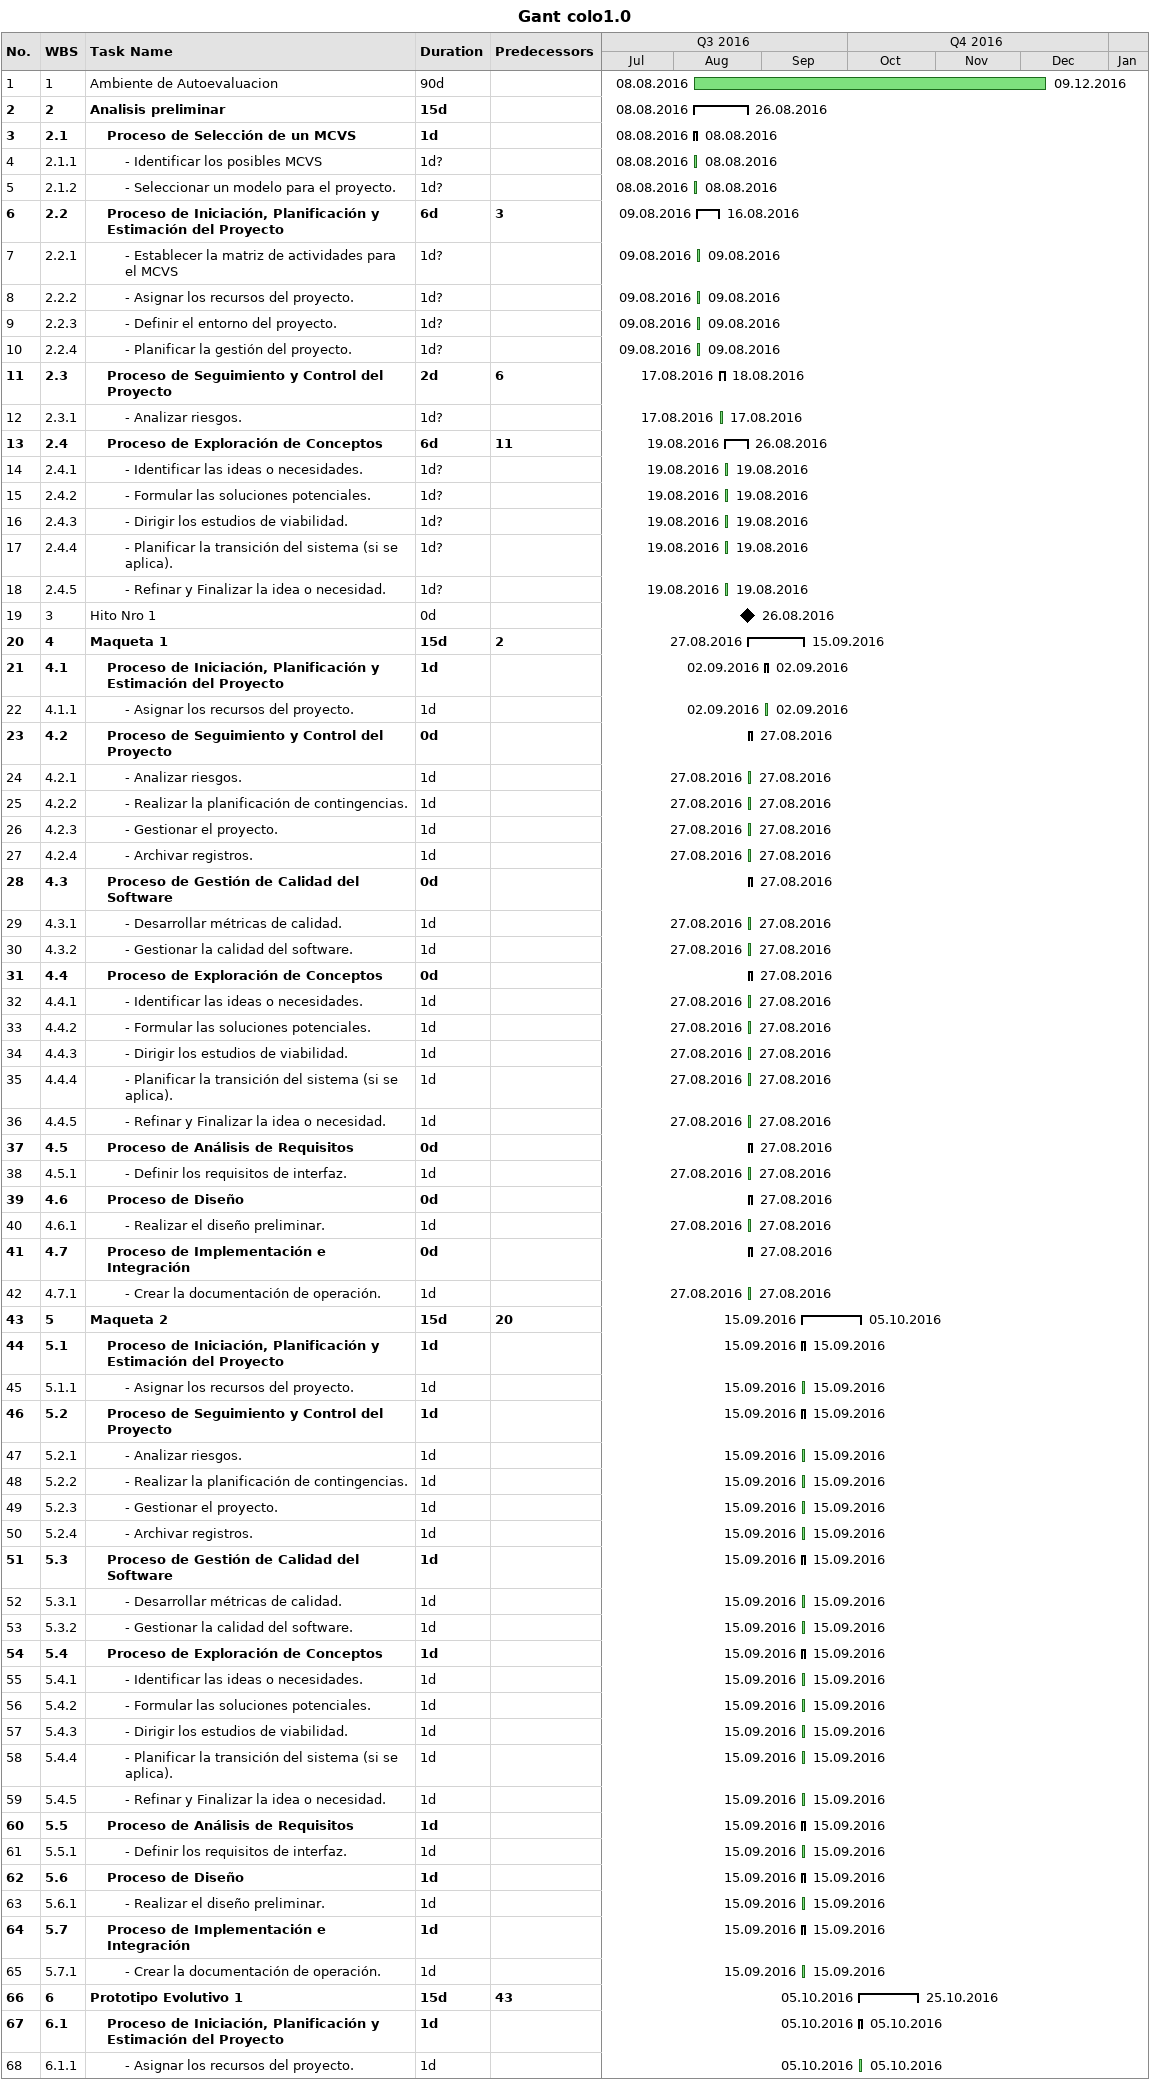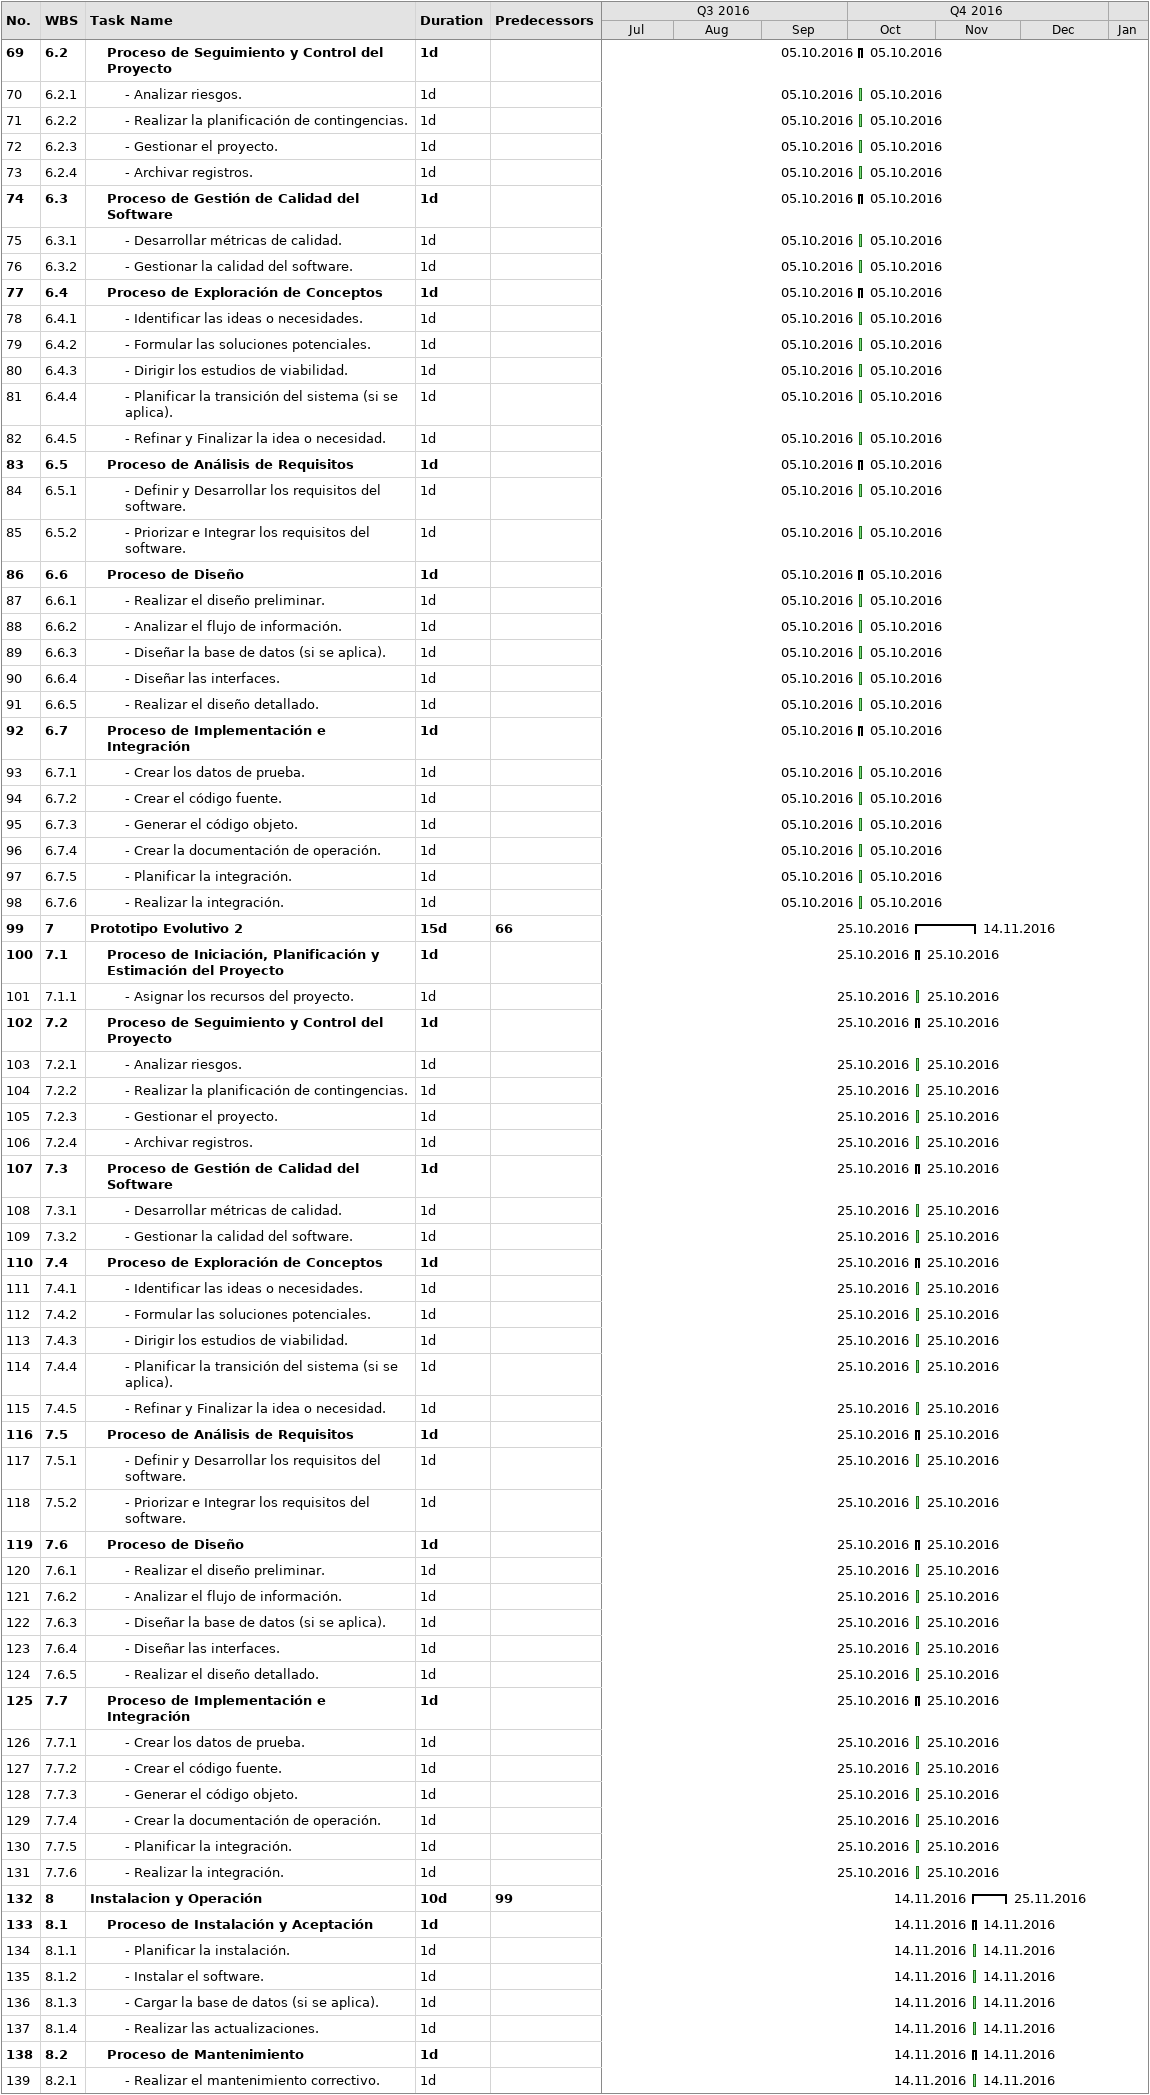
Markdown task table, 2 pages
Gant colo1.0

| ID | WBS | Task | Duration | Start | Finish | Predecessors |
|---|---|---|---|---|---|---|
| 1 | 1 | Ambiente de Autoevaluacion | 90d | 2016-08-08 | 2016-12-09 |  |
| 2 | 2 | **Analisis preliminar** | 15d | 2016-08-08 | 2016-08-26 |  |
| 3 | 2.1 | **Proceso de Selección de un MCVS** | 1d | 2016-08-08 | 2016-08-08 |  |
| 4 | 2.1.1 | - Identificar los posibles MCVS | 1d? | 2016-08-08 | 2016-08-08 |  |
| 5 | 2.1.2 | - Seleccionar un modelo para el proyecto. | 1d? | 2016-08-08 | 2016-08-08 |  |
| 6 | 2.2 | **Proceso de Iniciación, Planificación y Estimación del Proyecto** | 6d | 2016-08-09 | 2016-08-16 | 3 |
| 7 | 2.2.1 | - Establecer la matriz de actividades para el MCVS | 1d? | 2016-08-09 | 2016-08-09 |  |
| 8 | 2.2.2 | - Asignar los recursos del proyecto. | 1d? | 2016-08-09 | 2016-08-09 |  |
| 9 | 2.2.3 | - Definir el entorno del proyecto. | 1d? | 2016-08-09 | 2016-08-09 |  |
| 10 | 2.2.4 | - Planificar la gestión del proyecto. | 1d? | 2016-08-09 | 2016-08-09 |  |
| 11 | 2.3 | **Proceso de Seguimiento y Control del Proyecto** | 2d | 2016-08-17 | 2016-08-18 | 6 |
| 12 | 2.3.1 | - Analizar riesgos. | 1d? | 2016-08-17 | 2016-08-17 |  |
| 13 | 2.4 | **Proceso de Exploración de Conceptos** | 6d | 2016-08-19 | 2016-08-26 | 11 |
| 14 | 2.4.1 | - Identificar las ideas o necesidades. | 1d? | 2016-08-19 | 2016-08-19 |  |
| 15 | 2.4.2 | - Formular las soluciones potenciales. | 1d? | 2016-08-19 | 2016-08-19 |  |
| 16 | 2.4.3 | - Dirigir los estudios de viabilidad. | 1d? | 2016-08-19 | 2016-08-19 |  |
| 17 | 2.4.4 | - Planificar la transición del sistema (si se aplica). | 1d? | 2016-08-19 | 2016-08-19 |  |
| 18 | 2.4.5 | - Refinar y Finalizar la idea o necesidad. | 1d? | 2016-08-19 | 2016-08-19 |  |
| 19 | 3 | Hito Nro 1 | 0d | 2016-08-26 | 2016-08-26 |  |
| 20 | 4 | **Maqueta 1** | 15d | 2016-08-27 | 2016-09-15 | 2 |
| 21 | 4.1 | **Proceso de Iniciación, Planificación y Estimación del Proyecto** | 1d | 2016-09-02 | 2016-09-02 |  |
| 22 | 4.1.1 | - Asignar los recursos del proyecto. | 1d | 2016-09-02 | 2016-09-02 |  |
| 23 | 4.2 | **Proceso de Seguimiento y Control del Proyecto** | 0d | 2016-08-27 | 2016-08-27 |  |
| 24 | 4.2.1 | - Analizar riesgos. | 1d | 2016-08-27 | 2016-08-27 |  |
| 25 | 4.2.2 | - Realizar la planificación de contingencias. | 1d | 2016-08-27 | 2016-08-27 |  |
| 26 | 4.2.3 | - Gestionar el proyecto. | 1d | 2016-08-27 | 2016-08-27 |  |
| 27 | 4.2.4 | - Archivar registros. | 1d | 2016-08-27 | 2016-08-27 |  |
| 28 | 4.3 | **Proceso de Gestión de Calidad del Software** | 0d | 2016-08-27 | 2016-08-27 |  |
| 29 | 4.3.1 | - Desarrollar métricas de calidad. | 1d | 2016-08-27 | 2016-08-27 |  |
| 30 | 4.3.2 | - Gestionar la calidad del software. | 1d | 2016-08-27 | 2016-08-27 |  |
| 31 | 4.4 | **Proceso de Exploración de Conceptos** | 0d | 2016-08-27 | 2016-08-27 |  |
| 32 | 4.4.1 | - Identificar las ideas o necesidades. | 1d | 2016-08-27 | 2016-08-27 |  |
| 33 | 4.4.2 | - Formular las soluciones potenciales. | 1d | 2016-08-27 | 2016-08-27 |  |
| 34 | 4.4.3 | - Dirigir los estudios de viabilidad. | 1d | 2016-08-27 | 2016-08-27 |  |
| 35 | 4.4.4 | - Planificar la transición del sistema (si se aplica). | 1d | 2016-08-27 | 2016-08-27 |  |
| 36 | 4.4.5 | - Refinar y Finalizar la idea o necesidad. | 1d | 2016-08-27 | 2016-08-27 |  |
| 37 | 4.5 | **Proceso de Análisis de Requisitos** | 0d | 2016-08-27 | 2016-08-27 |  |
| 38 | 4.5.1 | - Definir los requisitos de interfaz. | 1d | 2016-08-27 | 2016-08-27 |  |
| 39 | 4.6 | **Proceso de Diseño** | 0d | 2016-08-27 | 2016-08-27 |  |
| 40 | 4.6.1 | - Realizar el diseño preliminar. | 1d | 2016-08-27 | 2016-08-27 |  |
| 41 | 4.7 | **Proceso de Implementación e Integración** | 0d | 2016-08-27 | 2016-08-27 |  |
| 42 | 4.7.1 | - Crear la documentación de operación. | 1d | 2016-08-27 | 2016-08-27 |  |
| 43 | 5 | **Maqueta 2** | 15d | 2016-09-15 | 2016-10-05 | 20 |
| 44 | 5.1 | **Proceso de Iniciación, Planificación y Estimación del Proyecto** | 1d | 2016-09-15 | 2016-09-15 |  |
| 45 | 5.1.1 | - Asignar los recursos del proyecto. | 1d | 2016-09-15 | 2016-09-15 |  |
| 46 | 5.2 | **Proceso de Seguimiento y Control del Proyecto** | 1d | 2016-09-15 | 2016-09-15 |  |
| 47 | 5.2.1 | - Analizar riesgos. | 1d | 2016-09-15 | 2016-09-15 |  |
| 48 | 5.2.2 | - Realizar la planificación de contingencias. | 1d | 2016-09-15 | 2016-09-15 |  |
| 49 | 5.2.3 | - Gestionar el proyecto. | 1d | 2016-09-15 | 2016-09-15 |  |
| 50 | 5.2.4 | - Archivar registros. | 1d | 2016-09-15 | 2016-09-15 |  |
| 51 | 5.3 | **Proceso de Gestión de Calidad del Software** | 1d | 2016-09-15 | 2016-09-15 |  |
| 52 | 5.3.1 | - Desarrollar métricas de calidad. | 1d | 2016-09-15 | 2016-09-15 |  |
| 53 | 5.3.2 | - Gestionar la calidad del software. | 1d | 2016-09-15 | 2016-09-15 |  |
| 54 | 5.4 | **Proceso de Exploración de Conceptos** | 1d | 2016-09-15 | 2016-09-15 |  |
| 55 | 5.4.1 | - Identificar las ideas o necesidades. | 1d | 2016-09-15 | 2016-09-15 |  |
| 56 | 5.4.2 | - Formular las soluciones potenciales. | 1d | 2016-09-15 | 2016-09-15 |  |
| 57 | 5.4.3 | - Dirigir los estudios de viabilidad. | 1d | 2016-09-15 | 2016-09-15 |  |
| 58 | 5.4.4 | - Planificar la transición del sistema (si se aplica). | 1d | 2016-09-15 | 2016-09-15 |  |
| 59 | 5.4.5 | - Refinar y Finalizar la idea o necesidad. | 1d | 2016-09-15 | 2016-09-15 |  |
| 60 | 5.5 | **Proceso de Análisis de Requisitos** | 1d | 2016-09-15 | 2016-09-15 |  |
| 61 | 5.5.1 | - Definir los requisitos de interfaz. | 1d | 2016-09-15 | 2016-09-15 |  |
| 62 | 5.6 | **Proceso de Diseño** | 1d | 2016-09-15 | 2016-09-15 |  |
| 63 | 5.6.1 | - Realizar el diseño preliminar. | 1d | 2016-09-15 | 2016-09-15 |  |
| 64 | 5.7 | **Proceso de Implementación e Integración** | 1d | 2016-09-15 | 2016-09-15 |  |
| 65 | 5.7.1 | - Crear la documentación de operación. | 1d | 2016-09-15 | 2016-09-15 |  |
| 66 | 6 | **Prototipo Evolutivo 1** | 15d | 2016-10-05 | 2016-10-25 | 43 |
| 67 | 6.1 | **Proceso de Iniciación, Planificación y Estimación del Proyecto** | 1d | 2016-10-05 | 2016-10-05 |  |
| 68 | 6.1.1 | - Asignar los recursos del proyecto. | 1d | 2016-10-05 | 2016-10-05 |  |
| 69 | 6.2 | **Proceso de Seguimiento y Control del Proyecto** | 1d | 2016-10-05 | 2016-10-05 |  |
| 70 | 6.2.1 | - Analizar riesgos. | 1d | 2016-10-05 | 2016-10-05 |  |
| 71 | 6.2.2 | - Realizar la planificación de contingencias. | 1d | 2016-10-05 | 2016-10-05 |  |
| 72 | 6.2.3 | - Gestionar el proyecto. | 1d | 2016-10-05 | 2016-10-05 |  |
| 73 | 6.2.4 | - Archivar registros. | 1d | 2016-10-05 | 2016-10-05 |  |
| 74 | 6.3 | **Proceso de Gestión de Calidad del Software** | 1d | 2016-10-05 | 2016-10-05 |  |
| 75 | 6.3.1 | - Desarrollar métricas de calidad. | 1d | 2016-10-05 | 2016-10-05 |  |
| 76 | 6.3.2 | - Gestionar la calidad del software. | 1d | 2016-10-05 | 2016-10-05 |  |
| 77 | 6.4 | **Proceso de Exploración de Conceptos** | 1d | 2016-10-05 | 2016-10-05 |  |
| 78 | 6.4.1 | - Identificar las ideas o necesidades. | 1d | 2016-10-05 | 2016-10-05 |  |
| 79 | 6.4.2 | - Formular las soluciones potenciales. | 1d | 2016-10-05 | 2016-10-05 |  |
| 80 | 6.4.3 | - Dirigir los estudios de viabilidad. | 1d | 2016-10-05 | 2016-10-05 |  |
| 81 | 6.4.4 | - Planificar la transición del sistema (si se aplica). | 1d | 2016-10-05 | 2016-10-05 |  |
| 82 | 6.4.5 | - Refinar y Finalizar la idea o necesidad. | 1d | 2016-10-05 | 2016-10-05 |  |
| 83 | 6.5 | **Proceso de Análisis de Requisitos** | 1d | 2016-10-05 | 2016-10-05 |  |
| 84 | 6.5.1 | - Definir y Desarrollar los requisitos del software. | 1d | 2016-10-05 | 2016-10-05 |  |
| 85 | 6.5.2 | - Priorizar e Integrar los requisitos del software. | 1d | 2016-10-05 | 2016-10-05 |  |
| 86 | 6.6 | **Proceso de Diseño** | 1d | 2016-10-05 | 2016-10-05 |  |
| 87 | 6.6.1 | - Realizar el diseño preliminar. | 1d | 2016-10-05 | 2016-10-05 |  |
| 88 | 6.6.2 | - Analizar el flujo de información. | 1d | 2016-10-05 | 2016-10-05 |  |
| 89 | 6.6.3 | - Diseñar la base de datos (si se aplica). | 1d | 2016-10-05 | 2016-10-05 |  |
| 90 | 6.6.4 | - Diseñar las interfaces. | 1d | 2016-10-05 | 2016-10-05 |  |
| 91 | 6.6.5 | - Realizar el diseño detallado. | 1d | 2016-10-05 | 2016-10-05 |  |
| 92 | 6.7 | **Proceso de Implementación e Integración** | 1d | 2016-10-05 | 2016-10-05 |  |
| 93 | 6.7.1 | - Crear los datos de prueba. | 1d | 2016-10-05 | 2016-10-05 |  |
| 94 | 6.7.2 | - Crear el código fuente. | 1d | 2016-10-05 | 2016-10-05 |  |
| 95 | 6.7.3 | - Generar el código objeto. | 1d | 2016-10-05 | 2016-10-05 |  |
| 96 | 6.7.4 | - Crear la documentación de operación. | 1d | 2016-10-05 | 2016-10-05 |  |
| 97 | 6.7.5 | - Planificar la integración. | 1d | 2016-10-05 | 2016-10-05 |  |
| 98 | 6.7.6 | - Realizar la integración. | 1d | 2016-10-05 | 2016-10-05 |  |
| 99 | 7 | **Prototipo Evolutivo 2** | 15d | 2016-10-25 | 2016-11-14 | 66 |
| 100 | 7.1 | **Proceso de Iniciación, Planificación y Estimación del Proyecto** | 1d | 2016-10-25 | 2016-10-25 |  |
| 101 | 7.1.1 | - Asignar los recursos del proyecto. | 1d | 2016-10-25 | 2016-10-25 |  |
| 102 | 7.2 | **Proceso de Seguimiento y Control del Proyecto** | 1d | 2016-10-25 | 2016-10-25 |  |
| 103 | 7.2.1 | - Analizar riesgos. | 1d | 2016-10-25 | 2016-10-25 |  |
| 104 | 7.2.2 | - Realizar la planificación de contingencias. | 1d | 2016-10-25 | 2016-10-25 |  |
| 105 | 7.2.3 | - Gestionar el proyecto. | 1d | 2016-10-25 | 2016-10-25 |  |
| 106 | 7.2.4 | - Archivar registros. | 1d | 2016-10-25 | 2016-10-25 |  |
| 107 | 7.3 | **Proceso de Gestión de Calidad del Software** | 1d | 2016-10-25 | 2016-10-25 |  |
| 108 | 7.3.1 | - Desarrollar métricas de calidad. | 1d | 2016-10-25 | 2016-10-25 |  |
| 109 | 7.3.2 | - Gestionar la calidad del software. | 1d | 2016-10-25 | 2016-10-25 |  |
| 110 | 7.4 | **Proceso de Exploración de Conceptos** | 1d | 2016-10-25 | 2016-10-25 |  |
| 111 | 7.4.1 | - Identificar las ideas o necesidades. | 1d | 2016-10-25 | 2016-10-25 |  |
| 112 | 7.4.2 | - Formular las soluciones potenciales. | 1d | 2016-10-25 | 2016-10-25 |  |
| 113 | 7.4.3 | - Dirigir los estudios de viabilidad. | 1d | 2016-10-25 | 2016-10-25 |  |
| 114 | 7.4.4 | - Planificar la transición del sistema (si se aplica). | 1d | 2016-10-25 | 2016-10-25 |  |
| 115 | 7.4.5 | - Refinar y Finalizar la idea o necesidad. | 1d | 2016-10-25 | 2016-10-25 |  |
| 116 | 7.5 | **Proceso de Análisis de Requisitos** | 1d | 2016-10-25 | 2016-10-25 |  |
| 117 | 7.5.1 | - Definir y Desarrollar los requisitos del software. | 1d | 2016-10-25 | 2016-10-25 |  |
| 118 | 7.5.2 | - Priorizar e Integrar los requisitos del software. | 1d | 2016-10-25 | 2016-10-25 |  |
| 119 | 7.6 | **Proceso de Diseño** | 1d | 2016-10-25 | 2016-10-25 |  |
| 120 | 7.6.1 | - Realizar el diseño preliminar. | 1d | 2016-10-25 | 2016-10-25 |  |
| 121 | 7.6.2 | - Analizar el flujo de información. | 1d | 2016-10-25 | 2016-10-25 |  |
| 122 | 7.6.3 | - Diseñar la base de datos (si se aplica). | 1d | 2016-10-25 | 2016-10-25 |  |
| 123 | 7.6.4 | - Diseñar las interfaces. | 1d | 2016-10-25 | 2016-10-25 |  |
| 124 | 7.6.5 | - Realizar el diseño detallado. | 1d | 2016-10-25 | 2016-10-25 |  |
| 125 | 7.7 | **Proceso de Implementación e Integración** | 1d | 2016-10-25 | 2016-10-25 |  |
| 126 | 7.7.1 | - Crear los datos de prueba. | 1d | 2016-10-25 | 2016-10-25 |  |
| 127 | 7.7.2 | - Crear el código fuente. | 1d | 2016-10-25 | 2016-10-25 |  |
| 128 | 7.7.3 | - Generar el código objeto. | 1d | 2016-10-25 | 2016-10-25 |  |
| 129 | 7.7.4 | - Crear la documentación de operación. | 1d | 2016-10-25 | 2016-10-25 |  |
| 130 | 7.7.5 | - Planificar la integración. | 1d | 2016-10-25 | 2016-10-25 |  |
| 131 | 7.7.6 | - Realizar la integración. | 1d | 2016-10-25 | 2016-10-25 |  |
| 132 | 8 | **Instalacion y Operación** | 10d | 2016-11-14 | 2016-11-25 | 99 |
| 133 | 8.1 | **Proceso de Instalación y Aceptación** | 1d | 2016-11-14 | 2016-11-14 |  |
| 134 | 8.1.1 | - Planificar la instalación. | 1d | 2016-11-14 | 2016-11-14 |  |
| 135 | 8.1.2 | - Instalar el software. | 1d | 2016-11-14 | 2016-11-14 |  |
| 136 | 8.1.3 | - Cargar la base de datos (si se aplica). | 1d | 2016-11-14 | 2016-11-14 |  |
| 137 | 8.1.4 | - Realizar las actualizaciones. | 1d | 2016-11-14 | 2016-11-14 |  |
| 138 | 8.2 | **Proceso de Mantenimiento** | 1d | 2016-11-14 | 2016-11-14 |  |
| 139 | 8.2.1 | - Realizar el mantenimiento correctivo. | 1d | 2016-11-14 | 2016-11-14 |  |
